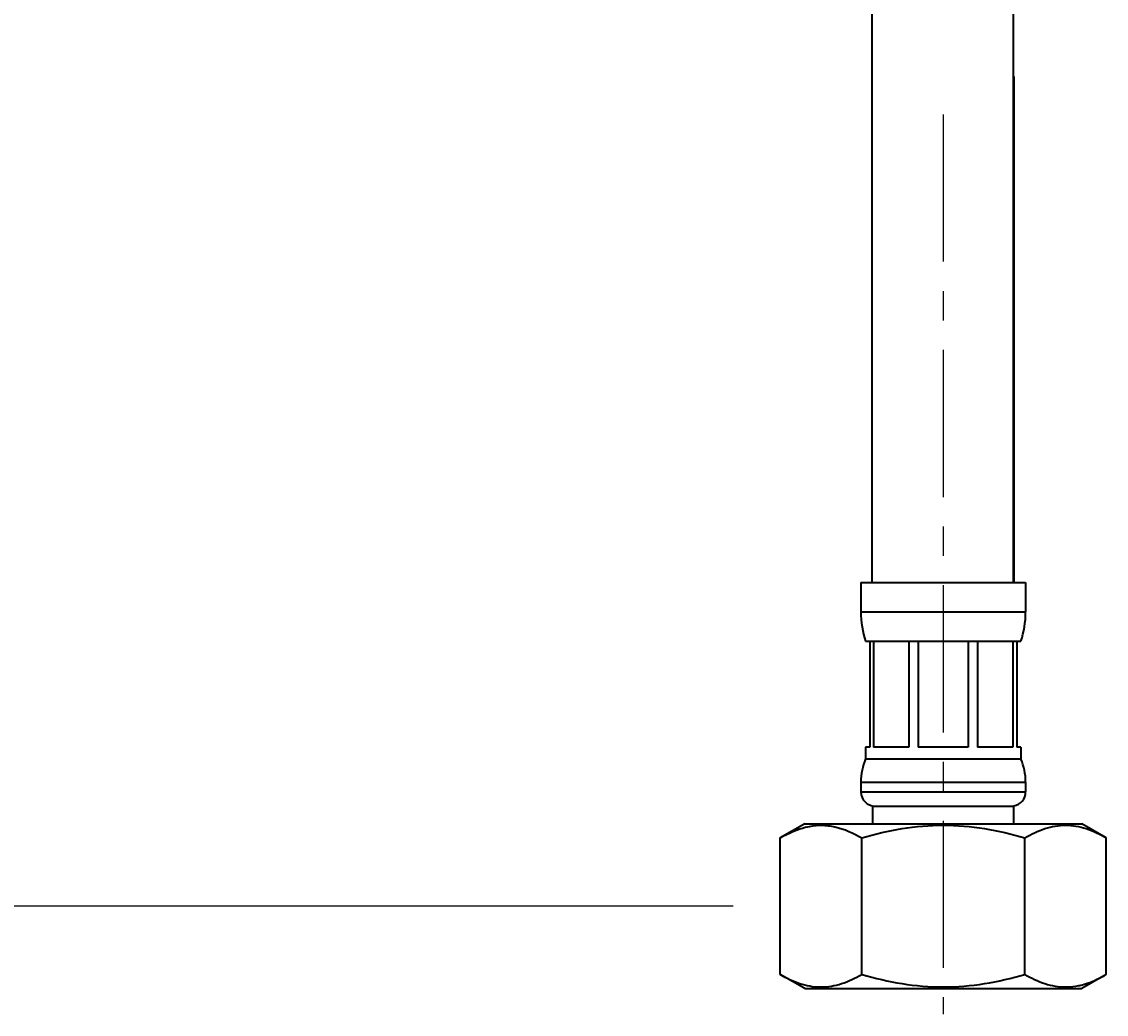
# Model space of a CAD drawing. Extents: x 2070 to 2860, y 0 to 579.
# Drawn here: x 2481.1 to 2573.2, y 102.7 to 187 of the extents above; entities that cross this region are included whole.
import ezdxf

# ---------------------------------------------------------------- set-up
doc = ezdxf.new("R2010")
doc.units = 0
doc.header["$LTSCALE"] = 10
doc.header["$MEASUREMENT"] = 0
doc.header["$PDMODE"] = 3
doc.header["$PDSIZE"] = -10
doc.linetypes.add('CENTER', pattern=[2, 1.25, -0.25, 0.25, -0.25])
doc.layers.get('0').update_dxf_attribs({"linetype": 'CONTINUOUS'})
doc.layers.get('DEFPOINTS').update_dxf_attribs({"linetype": 'CONTINUOUS'})
doc.layers.add('BODY', color=7, linetype='CONTINUOUS')
doc.layers.add('DEF_LAYER_ASSEM_MEMBER', color=7, linetype='CONTINUOUS')
doc.styles.add('Daelim Dimension', font='NanumGothic.ttf')
doc.dimstyles.new('DEFAULT', dxfattribs={"dimscale": 2, "dimtxt": 2, "dimasz": 2, "dimexe": 0, "dimexo": 2, "dimgap": 1, "dimtad": 1, "dimdec": 0, "dimzin": 9, "dimdsep": 46, "dimtxsty": 'Daelim Dimension', "dimcen": 0.5, "dimclrd": 5, "dimclre": 5, "dimclrt": 256, "dimadec": 1, "dimazin": 0, "dimtfac": 1, "dimtdec": 0, "dimtix": 1, "dimtmove": 0, "dimatfit": 3, "dimfxl": 1, "dimtolj": 1, "dimtzin": 1, "dimlwd": 9, "dimlwe": 9, "dimarcsym": 0})

# ---------------------------------------------------------------- blocks, each defined once
blk = doc.blocks.new('*D12')
at = {"color": 5, "lineweight": 9, "ltscale": 0.5, "transparency": 16777216}
for p, q in [((2530.375, 273.046), (2387.237, 273.046)), ((2389.237, 269.046), (2389.237, 115.894)), ((2541.52, 111.894), (2387.237, 111.894))]:
    blk.add_line(p, q, dxfattribs=at)
at = {"color": 5, "ltscale": 0.5, "transparency": 16777216}
for points in [[(2388.57, 269.046), (2389.903, 269.046), (2389.237, 273.046)], [(2388.57, 115.894), (2389.903, 115.894), (2389.237, 111.894)]]:
    blk.add_solid(points, dxfattribs=at)
at = {"layer": 'DEFPOINTS', "color": 0, "ltscale": 0.5, "transparency": 16777216}
for p in [(2534.375, 273.046), (2389.237, 111.894), (2545.52, 111.894)]:
    blk.add_point(p, dxfattribs=at)
at = {"color": 7, "ltscale": 0.5, "transparency": 16777216, "insert": (2381.793, 192.47), "char_height": 10, "attachment_point": 5, "rotation": 90, "style": 'Daelim Dimension'}
blk.add_mtext('\\A1;490', dxfattribs=at)

msp = doc.modelspace()

# ---------------------------------------------------------------- linework, layer by layer
at = {"layer": 'BODY', "color": 1, "linetype": 'CENTER', "lineweight": 5}
msp.add_line((2559.375, 179.153), (2559.375, 102.703), dxfattribs=at)
at = {"layer": 'DEF_LAYER_ASSEM_MEMBER', "color": 7, "linetype": 'Continuous'}
for p, q in [((2553.343, 139.394), (2553.343, 188.75)), ((2565.343, 139.394), (2565.343, 188.756)), ((2565.407, 139.394), (2565.407, 182.383)), ((2552.375, 139.394), (2566.375, 139.394)), ((2552.375, 139.394), (2552.375, 136.892)), ((2566.375, 139.394), (2566.375, 136.892)), ((2552.375, 136.892), (2566.375, 136.892)), ((2552.775, 134.394), (2565.975, 134.394)), ((2553.125, 134.394), (2553.125, 125.394)), ((2553.453, 134.394), (2553.453, 125.394)), ((2556.461, 134.394), (2556.461, 125.394)), ((2557.254, 134.394), (2557.254, 125.394)), ((2561.496, 134.394), (2561.496, 125.394)), ((2562.289, 134.394), (2562.289, 125.394)), ((2565.297, 134.394), (2565.297, 125.394)), ((2565.625, 134.394), (2565.625, 125.394)), ((2553.125, 125.394), (2552.775, 125.394)), ((2552.775, 125.394), (2552.775, 124.394)), ((2556.461, 125.394), (2553.453, 125.394)), ((2561.496, 125.394), (2557.254, 125.394)), ((2565.297, 125.394), (2562.289, 125.394)), ((2565.975, 125.394), (2565.625, 125.394)), ((2565.975, 125.394), (2565.975, 124.394)), ((2552.775, 124.394), (2565.975, 124.394)), ((2552.375, 122.435), (2566.375, 122.435)), ((2552.375, 122.435), (2552.375, 121.594)), ((2566.375, 122.435), (2566.375, 121.594)), ((2552.375, 121.594), (2566.375, 121.594)), ((2553.375, 120.394), (2565.375, 120.394)), ((2553.375, 118.894), (2553.375, 120.394)), ((2565.375, 118.894), (2565.375, 120.394)), ((2547.599, 118.894), (2545.52, 117.694)), ((2547.599, 118.894), (2571.152, 118.894)), ((2573.23, 117.694), (2571.152, 118.894)), ((2545.52, 106.094), (2545.52, 117.694)), ((2552.445, 106.095), (2552.445, 117.693)), ((2566.305, 106.095), (2566.305, 117.693)), ((2573.23, 106.094), (2573.23, 117.694)), ((2547.599, 104.894), (2545.52, 106.094)), ((2573.23, 106.094), (2571.152, 104.894)), ((2547.599, 104.894), (2571.152, 104.894))]:
    msp.add_line(p, q, dxfattribs=at)
for centre, radius, start, end in [((2560.375, 136.892), 8, 180, 198.19487), ((2558.375, 136.892), 8, 341.80513, 0), ((2557.375, 122.435), 5, 156.92608, 180), ((2561.375, 122.435), 5, 0, 23.07392), ((2553.575, 121.594), 1.2, 180, 270), ((2565.175, 121.594), 1.2, 279.47063, 0), ((2569.662, 110.926), 5.911, 282.08671, 283.65521), ((2548.982, 110.166), 5.142, 268.97719, 270.00749), ((2569.768, 110.165), 5.142, 270.00944, 271.02238)]:
    msp.add_arc(centre, radius, start, end, dxfattribs=at)
for points, start_tangent, end_tangent in [([(2545.52, 117.694), (2546.095, 118.004), (2547.851, 118.643)], (0.866025, 0.5), (0.977907, 0.209042)), ([(2547.851, 118.643), (2549.012, 118.765), (2550.172, 118.63), (2552.445, 117.693)], (0.977907, 0.209042), (0.865926, -0.500171)), ([(2552.445, 117.693), (2555.873, 118.476), (2559.375, 118.765), (2562.877, 118.476), (2566.305, 117.693)], (0.960758, 0.277389), (0.960758, -0.277389)), ([(2566.305, 117.693), (2568.017, 118.476), (2569.767, 118.765), (2571.517, 118.477), (2573.23, 117.694)], (0.865926, 0.500171), (0.866025, -0.5)), ([(2545.52, 106.094), (2547.187, 105.327), (2548.89, 105.024)], (0.866025, -0.5), (0.999841, -0.017841)), ([(2548.982, 105.023), (2550.733, 105.312), (2552.445, 106.095)], (1, 0.000141), (0.865926, 0.500171)), ([(2552.445, 106.095), (2555.873, 105.312), (2559.375, 105.023), (2562.877, 105.312), (2566.305, 106.095)], (0.960758, -0.277389), (0.960758, 0.277389)), ([(2566.305, 106.095), (2568.018, 105.312), (2569.769, 105.023)], (0.865926, -0.500171), (1, 0.000155)), ([(2571.058, 105.181), (2571.608, 105.342), (2573.23, 106.094)], (0.971755, 0.235992), (0.866025, 0.5)), ([(2569.86, 105.024), (2570.9, 105.145)], (0.999841, 0.017834), (0.977851, 0.209303))]:
    msp.add_spline(points, degree=3, dxfattribs=dict(at, start_tangent=start_tangent, end_tangent=end_tangent))

# ---------------------------------------------------------------- dimensions: what is measured, and where the dimension line sits
at = {"color": 5, "ltscale": 0.5}
dim = msp.add_linear_dim(base=(2389.237, 111.894), p1=(2534.375, 273.046), p2=(2545.52, 111.894), angle=90, text='490', dimstyle='DEFAULT', override={"dimtxt": 5, "dimexe": 1, "dimclrt": 7}, dxfattribs=at)
dim.commit()
dim.dimension.update_dxf_attribs({"geometry": '*D12', "text_midpoint": (2381.793, 192.47)})

doc.saveas('drawing.dxf')
